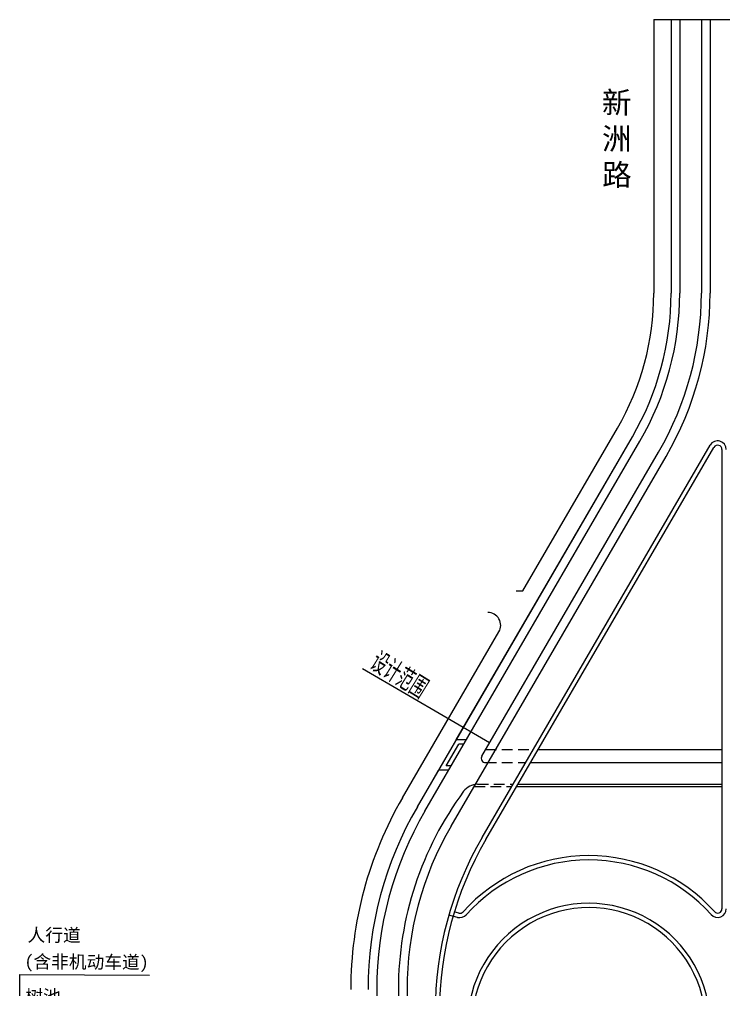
# Model space of a CAD drawing. Extents: x 113363 to 119694, y 18926 to 19620.
# Drawn here: x 113643.7 to 113806.4, y 19393.9 to 19617.8 of the extents above; entities that cross this region are included whole.
import ezdxf

# ---------------------------------------------------------------- set-up
doc = ezdxf.new("R2010")
doc.units = 0
doc.linetypes.add('CONTINOUS', pattern=[0])
doc.linetypes.add('HIDDENX2', pattern=[0.75, 0.5, -0.25])
for name, color, linetype in [('FW', 4, 'Continuous'), ('SGFW', 4, 'Continuous'), ('人行道', 1, 'Continuous'), ('功能带', 2, 'Continuous'), ('地下通道', 6, 'Continuous'), ('无障碍', 3, 'Continuous'), ('树池绿化', 3, 'Continuous'), ('现状', 5, 'Continuous'), ('路网红线', 7, 'Continuous'), ('路网路名', 7, 'Continuous')]:
    doc.layers.add(name, color=color, linetype=linetype)
doc.styles.add('H1', font='')
doc.styles.add('HZO', font='', dxfattribs={"height": 15})
doc.styles.add('HZTXT', font='ROMANS', dxfattribs={"width": 0.75, "bigfont": 'HZTXT'})
doc.styles.get('H1').set_extended_font_data('宋体')
doc.styles.get('HZO').set_extended_font_data('宋体')

msp = doc.modelspace()

# ---------------------------------------------------------------- linework, layer by layer
at = {"layer": 'FW', "linetype": 'CONTINOUS'}
msp.add_line((113752.316, 19450.831), (113723, 19467.882), dxfattribs=at)
at = {"layer": '人行道', "linetype": 'Continuous'}
msp.add_line((113790.25, 19617.848), (113849.75, 19617.848), dxfattribs=at)
at = {"layer": '人行道', "ltscale": 10}
for p, q in [((113790.25, 19617.848), (113790.25, 19554.648)), ((113760.018, 19485.951), (113781.844, 19523.475)), ((113732.183, 19438.096), (113754.487, 19476.443))]:
    msp.add_line(p, q, dxfattribs=at)
for centre, radius, start, end in [((113728.25, 19554.648), 62, 329.81573, 0), ((113808.251, 19393.851), 88, 149.81573, 180)]:
    msp.add_arc(centre, radius, start, end, dxfattribs=at)
at = {"layer": '功能带', "linetype": 'CONTINOUS'}
for q in [(113643.726, 19264.122), (113673.756, 19397.15)]:
    msp.add_line((113643.726, 19397.3), q, dxfattribs=at)
at = {"layer": '地下通道', "linetype": 'HIDDENX2', "ltscale": 5}
for p, q in [((113751.396, 19449.25), (113762.386, 19449.25)), ((113751.396, 19449.25), (113762.386, 19449.25)), ((113751.39, 19446.25), (113760.641, 19446.25)), ((113751.39, 19446.25), (113760.641, 19446.25)), ((113749.553, 19441.25), (113757.733, 19441.25)), ((113749.553, 19441.25), (113757.733, 19441.25)), ((113748.766, 19440.75), (113757.442, 19440.75)), ((113748.766, 19440.75), (113757.442, 19440.75))]:
    msp.add_line(p, q, dxfattribs=at)
at = {"layer": '地下通道', "ltscale": 5}
for p, q in [((113763.543, 19449.25), (113806, 19449.25)), ((113763.543, 19449.25), (113806, 19449.25)), ((113761.798, 19446.25), (113806, 19446.25)), ((113761.798, 19446.25), (113806, 19446.25)), ((113758.89, 19441.25), (113806, 19441.25)), ((113758.89, 19441.25), (113806, 19441.25)), ((113758.599, 19440.75), (113806, 19440.75)), ((113758.599, 19440.75), (113806, 19440.75))]:
    msp.add_line(p, q, dxfattribs=at)
at = {"layer": '无障碍', "linetype": 'CONTINOUS'}
for p, q in [((113742.277, 19445.505), (113745.185, 19450.505)), ((113746.924, 19451.505), (113744.61, 19451.505)), ((113746.342, 19450.505), (113745.185, 19450.505)), ((113743.434, 19445.505), (113742.277, 19445.505)), ((113742.852, 19444.505), (113740.538, 19444.505))]:
    msp.add_line(p, q, dxfattribs=at)
at = {"layer": '树池绿化'}
for p, q in [((113794.25, 19617.848), (113794.25, 19554.648)), ((113794.25, 19617.848), (113794.25, 19554.648)), ((113735.641, 19436.085), (113785.301, 19521.464)), ((113744.61, 19451.505), (113785.301, 19521.464)), ((113735.641, 19436.085), (113740.538, 19444.505))]:
    msp.add_line(p, q, dxfattribs=at)
for centre, radius, start, end in [((113728.25, 19554.648), 66, 329.81573, 0), ((113728.25, 19554.648), 66, 329.81573, 0), ((113808.251, 19393.851), 84, 149.81573, 180), ((113808.251, 19393.851), 84, 149.81573, 180)]:
    msp.add_arc(centre, radius, start, end, dxfattribs=at)
at = {"layer": '现状'}
for p, q in [((113796.25, 19617.848), (113796.25, 19554.648)), ((113801.25, 19617.848), (113801.25, 19554.648)), ((113803.25, 19617.848), (113803.25, 19554.648)), ((113737.369, 19435.079), (113787.03, 19520.458)), ((113750.598, 19428.983), (113803.271, 19519.541)), ((113743.42, 19431.56), (113793.081, 19516.939)), ((113750.525, 19447.753), (113791.352, 19517.944)), ((113751.463, 19428.48), (113804.136, 19519.039)), ((113806, 19518.536), (113806, 19412.516)), ((113745.188, 19411.493), (113744.176, 19411.768)), ((113744.926, 19410.528), (113742.925, 19411.071)), ((113726.251, 19393.851), (113726.251, 19372.447)), ((113731.251, 19393.851), (113731.251, 19372.447)), ((113733.251, 19393.851), (113733.251, 19304.479))]:
    msp.add_line(p, q, dxfattribs=at)
for centre, radius, start, end in [((113728.25, 19554.648), 68, 329.81573, 0), ((113728.25, 19554.648), 73, 329.81573, 0), ((113728.25, 19554.648), 75, 329.81573, 0), ((113805, 19518.536), 2, 0, 149.81573), ((113805, 19518.536), 1, 0, 149.81573), ((113751.39, 19447.25), 1, 149.81573, 270), ((113749.553, 19437.25), 4, 90, 143.52233), ((113808.251, 19393.851), 77, 143.52233, 180), ((113808.251, 19393.851), 82, 149.81573, 180), ((113808.251, 19393.851), 75, 149.81573, 180), ((113819.751, 19388.761), 80, 149.81573, 180), ((113819.751, 19388.761), 79, 149.81573, 180), ((113775.251, 19385.777), 39, 41.9503, 138.16114), ((113775.251, 19385.777), 38, 41.9503, 138.16114), ((113745.45, 19412.459), 1, 254.81613, 318.16114), ((113775.251, 19385.777), 28, 359.51576, 180.28552), ((113775.251, 19385.777), 27, 359.50687, 180.29076), ((113805, 19412.516), 2, 221.9503, 0), ((113805, 19412.516), 1, 221.9503, 0), ((113745.45, 19412.459), 2, 254.81613, 318.16114)]:
    msp.add_arc(centre, radius, start, end, dxfattribs=at)
at = {"layer": '路网红线'}
msp.add_line((113758.456, 19485.951), (113760.018, 19485.951), dxfattribs=at)
msp.add_arc((113751.894, 19477.951), 3, 329.81573, 90, dxfattribs=at)

# ---------------------------------------------------------------- texts
at = {"layer": 'SGFW', "linetype": 'Continuous', "style": 'HZTXT', "width": 0.7}
msp.add_text('设计范围', height=5, rotation=328.10627, dxfattribs=at).set_placement((113724.215, 19468.014, 145))
at = {"layer": '功能带', "linetype": 'CONTINOUS', "style": 'H1'}
for s, p in [('人行道', (113645.607, 19404.968)), ('(含非机动车道)', (113644.917, 19398.813)), ('树池', (113645.077, 19390.812))]:
    msp.add_text(s, height=3, rotation=359.71404, dxfattribs=at).set_placement(p)
at = {"layer": '路网路名', "insert": (113778.257, 19601.14), "char_height": 5, "width": 6, "attachment_point": 1, "rotation": 0.19573, "style": 'HZO'}
msp.add_mtext('新洲路', dxfattribs=at)

doc.saveas('drawing.dxf')
